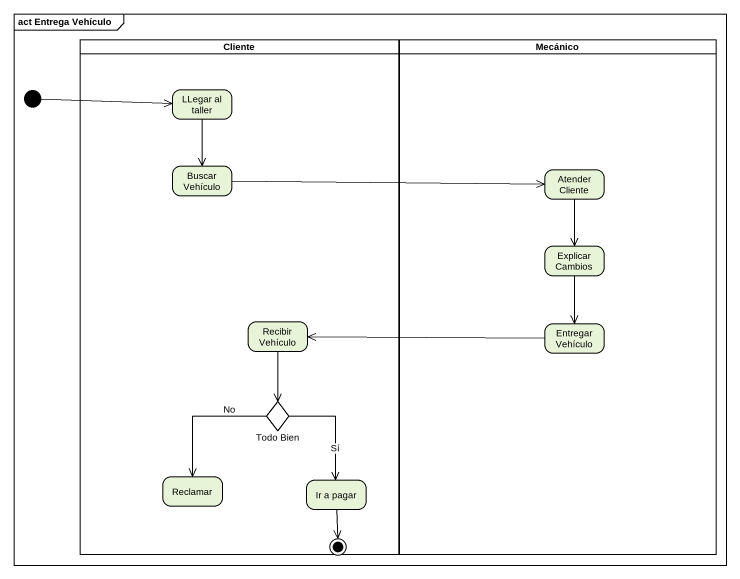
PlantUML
@startuml
mainframe act Entrega Vehículo
hide empty description
state Cliente <<partition>> {
  state "LLegar al taller" as LLegar_al_taller
  state "Buscar Vehículo" as Buscar_Vehículo
  state "Recibir Vehículo" as Recibir_Vehículo
  state "Todo Bien" as Todo_Bien <<choice>>
  state Reclamar
  state "Ir a pagar" as Ir_a_pagar
  Ir_a_pagar --> [*]
}
state Mecánico <<partition>> {
  state "Atender Cliente" as Atender_Cliente
  state "Explicar Cambios" as Explicar_Cambios
  state "Entregar Vehículo" as Entregar_Vehículo
}
state initial1 <<start>>
initial1 -right-> LLegar_al_taller
LLegar_al_taller --> Buscar_Vehículo
Buscar_Vehículo -right-> Atender_Cliente
Atender_Cliente --> Explicar_Cambios
Explicar_Cambios --> Entregar_Vehículo
Recibir_Vehículo --> Todo_Bien
Entregar_Vehículo -left-> Recibir_Vehículo
Todo_Bien --> Reclamar : No
Todo_Bien --> Ir_a_pagar : Sí
@enduml
